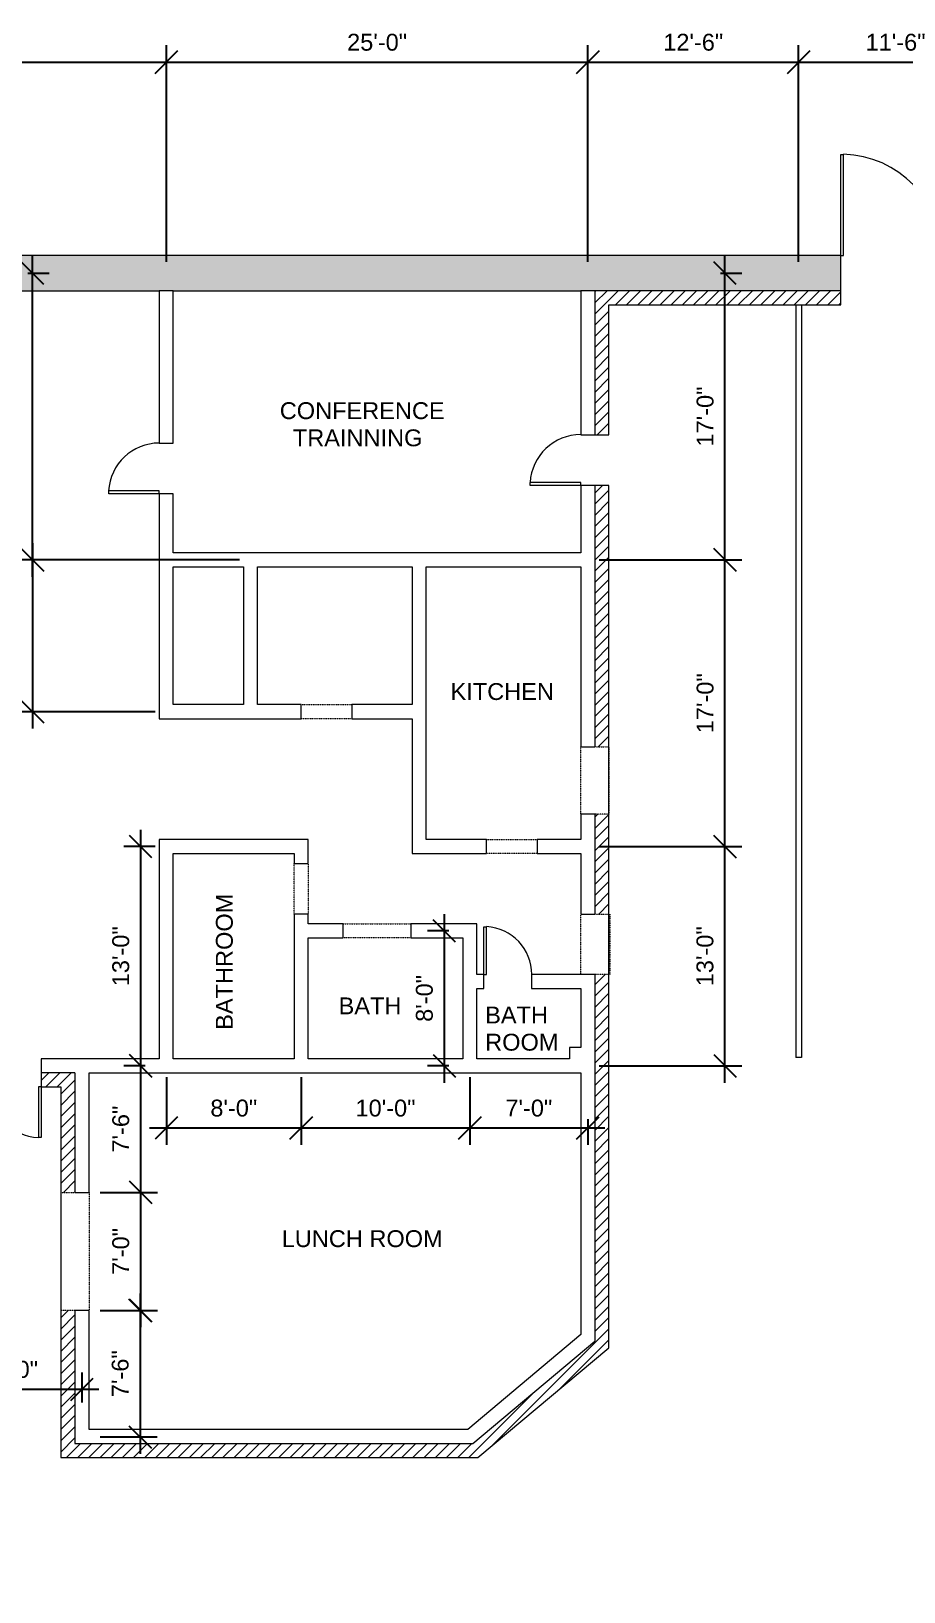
# Model space of a CAD drawing. Header units: inches. Extents: x 1913 to 24953, y -2945 to 1064.
# Drawn here: x 18604 to 19225, y -320 to 791 of the extents above; entities that cross this region are included whole.
import ezdxf

# ---------------------------------------------------------------- set-up
doc = ezdxf.new("R2010")
doc.units = ezdxf.units.IN
doc.header["$MEASUREMENT"] = 0
doc.linetypes.add('Overhead 1_16_', pattern=[0.101562, 0.0625, -0.039062])
for name, color, linetype, lineweight in [('A-ANNO-DIMS', 211, 'Continuous', 9), ('A-DOOR', 31, 'Continuous', 13), ('A-FLOR-OVHD', 1, 'Overhead 1_16_', 9), ('A-WALL', 113, 'Continuous', 13), ('A-WALL-PATT', 111, 'Continuous', 50), ('G-ANNO-TEXT', 231, 'Continuous', 9)]:
    doc.layers.add(name, color=color, linetype=linetype, lineweight=lineweight)
doc.styles.add('Arial', font='arial.ttf', dxfattribs={"height": 12})
doc.dimstyles.new('Linear_-_3_32__Arial', dxfattribs={"dimscale": 12, "dimtxt": 12.243113, "dimasz": 1.333333, "dimexe": 1, "dimexo": 0.666667, "dimgap": 0.666667, "dimtad": 1, "dimdec": 5, "dimrnd": 0.03125, "dimzin": 1, "dimdsep": 46, "dimlunit": 4, "dimtxsty": 'Arial', "dimblk1": 'OBLIQUE', "dimblk2": 'OBLIQUE', "dimsah": 1, "dimcen": 0.09, "dimdle": 1, "dimazin": 0, "dimtfac": 1, "dimtdec": 4, "dimtix": 1, "dimtmove": 0, "dimatfit": 3, "dimfxl": 1, "dimtvp": 1, "dimtfill": 1, "dimfrac": 2, "dimtolj": 1, "dimtzin": 0, "dimarcsym": 2})

# ---------------------------------------------------------------- blocks, each defined once
blk = doc.blocks.new('Single-Flush - 36_ x 80_-431225-FloorPlan')
at = {"layer": 'A-DOOR', "lineweight": 20}
for p, q in [((16, -5), (16, -41)), ((18, -5), (16, -5)), ((18, -5), (18, -41)), ((18, -41), (16, -41))]:
    blk.add_line(p, q, dxfattribs=at)
at = {"layer": 'A-DOOR', "lineweight": 9}
blk.add_arc((18, -5), 36.1, 180, 266.8211, dxfattribs=at)
blk = doc.blocks.new('Single-Flush - 6_ x10_-478513-FloorPlan')
at = {"layer": 'A-DOOR', "lineweight": 20}
for p, q in [((34, -12.5), (34, -84.5)), ((36, -12.5), (34, -12.5)), ((36, -12.5), (36, -84.5)), ((36, -84.5), (34, -84.5))]:
    blk.add_line(p, q, dxfattribs=at)
at = {"layer": 'A-DOOR', "lineweight": 9}
blk.add_arc((36, -12.5), 72.1, 180, 268.4097, dxfattribs=at)
blk = doc.blocks.new('Single-Flush - 34_ x 84_-487375-FloorPlan')
at = {"layer": 'A-DOOR', "lineweight": 20}
for p, q in [((15, -5), (15, -39)), ((17, -5), (15, -5)), ((17, -5), (17, -39)), ((17, -39), (15, -39))]:
    blk.add_line(p, q, dxfattribs=at)
at = {"layer": 'A-DOOR', "lineweight": 9}
blk.add_arc((17, -5), 34.1, 180, 266.6343, dxfattribs=at)
blk = doc.blocks.new('_Oblique')
at = {"color": 0, "linetype": 'ByBlock', "lineweight": -2}
blk.add_line((-0.5, -0.5), (0.5, 0.5), dxfattribs=at)
blk = doc.blocks.new('*D439')
at = {"layer": 'A-ANNO-DIMS', "color": 0, "lineweight": -2, "transparency": 16777216}
for p, q in [((18916, 46.4), (18916, -1.8)), ((19000, 16.4), (19000, -1.8)), ((19012, 10.2), (18904, 10.2))]:
    blk.add_line(p, q, dxfattribs=at)
at = {"layer": 'Defpoints', "color": 0, "lineweight": 0, "transparency": 16777216}
for p in [(18916, 54.4), (19000, 24.4), (18916, 10.2)]:
    blk.add_point(p, dxfattribs=at)
at = {"layer": 'A-ANNO-DIMS', "color": 0, "lineweight": -2, "transparency": 16777216, "xscale": 16, "yscale": 16, "zscale": 16, "rotation": 180}
blk.add_blockref('_Oblique', (18916, 10.2), dxfattribs=at)
at = {"layer": 'A-ANNO-DIMS', "color": 0, "lineweight": -2, "transparency": 16777216, "xscale": 16, "yscale": 16, "zscale": 16}
blk.add_blockref('_Oblique', (19000, 10.2), dxfattribs=at)
at = {"layer": 'A-ANNO-DIMS', "color": 0, "lineweight": 0, "transparency": 16777216, "insert": (18958, 24.3), "char_height": 12, "width": 62.383, "attachment_point": 5, "style": 'Arial'}
blk.add_mtext('\\A1;7\'-0"', dxfattribs=at)
blk = doc.blocks.new('*D440')
at = {"layer": 'A-ANNO-DIMS', "color": 0, "lineweight": -2, "transparency": 16777216}
for p, q in [((18796, 46.4), (18796, -1.8)), ((18916, 46.4), (18916, -1.8)), ((18928, 10.2), (18784, 10.2))]:
    blk.add_line(p, q, dxfattribs=at)
at = {"layer": 'Defpoints', "color": 0, "lineweight": 0, "transparency": 16777216}
for p in [(18796, 54.4), (18916, 54.4), (18796, 10.2)]:
    blk.add_point(p, dxfattribs=at)
at = {"layer": 'A-ANNO-DIMS', "color": 0, "lineweight": -2, "transparency": 16777216, "xscale": 16, "yscale": 16, "zscale": 16, "rotation": 180}
blk.add_blockref('_Oblique', (18796, 10.2), dxfattribs=at)
at = {"layer": 'A-ANNO-DIMS', "color": 0, "lineweight": -2, "transparency": 16777216, "xscale": 16, "yscale": 16, "zscale": 16}
blk.add_blockref('_Oblique', (18916, 10.2), dxfattribs=at)
at = {"layer": 'A-ANNO-DIMS', "color": 0, "lineweight": 0, "transparency": 16777216, "insert": (18856, 24.3), "char_height": 12, "width": 62.383, "attachment_point": 5, "style": 'Arial'}
blk.add_mtext('\\A1;10\'-0"', dxfattribs=at)
blk = doc.blocks.new('*D441')
at = {"layer": 'A-ANNO-DIMS', "color": 0, "lineweight": -2, "transparency": 16777216}
for p, q in [((18700, 46.4), (18700, -1.8)), ((18796, 46.4), (18796, -1.8)), ((18808, 10.2), (18688, 10.2))]:
    blk.add_line(p, q, dxfattribs=at)
at = {"layer": 'Defpoints', "color": 0, "lineweight": 0, "transparency": 16777216}
for p in [(18700, 54.4), (18796, 54.4), (18700, 10.2)]:
    blk.add_point(p, dxfattribs=at)
at = {"layer": 'A-ANNO-DIMS', "color": 0, "lineweight": -2, "transparency": 16777216, "xscale": 16, "yscale": 16, "zscale": 16, "rotation": 180}
blk.add_blockref('_Oblique', (18700, 10.2), dxfattribs=at)
at = {"layer": 'A-ANNO-DIMS', "color": 0, "lineweight": -2, "transparency": 16777216, "xscale": 16, "yscale": 16, "zscale": 16}
blk.add_blockref('_Oblique', (18796, 10.2), dxfattribs=at)
at = {"layer": 'A-ANNO-DIMS', "color": 0, "lineweight": 0, "transparency": 16777216, "insert": (18748, 24.3), "char_height": 12, "width": 51.308, "attachment_point": 5, "style": 'Arial'}
blk.add_mtext('\\A1;8\'-0"', dxfattribs=at)
blk = doc.blocks.new('*D442')
at = {"layer": 'A-ANNO-DIMS', "color": 0, "lineweight": -2, "transparency": 16777216}
for p, q in [((18897.8, 162.4), (18897.8, 42.4)), ((18901.1, 150.4), (18885.8, 150.4)), ((18901.1, 54.4), (18885.8, 54.4))]:
    blk.add_line(p, q, dxfattribs=at)
at = {"layer": 'Defpoints', "color": 0, "lineweight": 0, "transparency": 16777216}
for p in [(18909.1, 150.4), (18897.8, 54.4), (18909.1, 54.4)]:
    blk.add_point(p, dxfattribs=at)
at = {"layer": 'A-ANNO-DIMS', "color": 0, "lineweight": -2, "transparency": 16777216, "xscale": 16, "yscale": 16, "zscale": 16}
for p, rotation in [((18897.8, 150.4), 90), ((18897.8, 54.4), 270)]:
    blk.add_blockref('_Oblique', p, dxfattribs=dict(at, rotation=rotation))
at = {"layer": 'A-ANNO-DIMS', "color": 0, "lineweight": 0, "transparency": 16777216, "insert": (18883.7, 102.4), "char_height": 12, "width": 62.383, "attachment_point": 5, "rotation": 90, "style": 'Arial'}
blk.add_mtext('\\A1;8\'-0"', dxfattribs=at)
blk = doc.blocks.new('*D443')
at = {"layer": 'A-ANNO-DIMS', "color": 0, "lineweight": -2, "transparency": 16777216}
for p, q in [((19097.6, 198.4), (19097.6, 426.4)), ((19008, 414.4), (19109.6, 414.4)), ((19008, 210.4), (19109.6, 210.4))]:
    blk.add_line(p, q, dxfattribs=at)
at = {"layer": 'Defpoints', "color": 0, "lineweight": 0, "transparency": 16777216}
for p in [(19000, 414.4), (19097.6, 414.4), (19000, 210.4)]:
    blk.add_point(p, dxfattribs=at)
at = {"layer": 'A-ANNO-DIMS', "color": 0, "lineweight": -2, "transparency": 16777216, "xscale": 16, "yscale": 16, "zscale": 16}
for p, rotation in [((19097.6, 414.4), 90), ((19097.6, 210.4), 270)]:
    blk.add_blockref('_Oblique', p, dxfattribs=dict(at, rotation=rotation))
at = {"layer": 'A-ANNO-DIMS', "color": 0, "lineweight": 0, "transparency": 16777216, "insert": (19083.5, 312.4), "char_height": 12, "width": 51.308, "attachment_point": 5, "rotation": 90, "style": 'Arial'}
blk.add_mtext('\\A1;17\'-0"', dxfattribs=at)
blk = doc.blocks.new('*D444')
at = {"layer": 'A-ANNO-DIMS', "color": 0, "lineweight": -2, "transparency": 16777216}
for p, q in [((18604.7, 426.4), (18604.7, 294.4)), ((18752, 414.4), (18592.7, 414.4)), ((18692, 306.4), (18592.7, 306.4))]:
    blk.add_line(p, q, dxfattribs=at)
at = {"layer": 'Defpoints', "color": 0, "lineweight": 0, "transparency": 16777216}
for p in [(18760, 414.4), (18604.7, 306.4), (18700, 306.4)]:
    blk.add_point(p, dxfattribs=at)
at = {"layer": 'A-ANNO-DIMS', "color": 0, "lineweight": -2, "transparency": 16777216, "xscale": 16, "yscale": 16, "zscale": 16}
for p, rotation in [((18604.7, 414.4), 90), ((18604.7, 306.4), 270)]:
    blk.add_blockref('_Oblique', p, dxfattribs=dict(at, rotation=rotation))
at = {"layer": 'A-ANNO-DIMS', "color": 0, "lineweight": 0, "transparency": 16777216, "insert": (18590.6, 360.4), "char_height": 12, "width": 51.308, "attachment_point": 5, "rotation": 90, "style": 'Arial'}
blk.add_mtext('\\A1;9\'-0"', dxfattribs=at)
blk = doc.blocks.new('*D445')
at = {"layer": 'A-ANNO-DIMS', "color": 0, "lineweight": -2, "transparency": 16777216}
for p, q in [((18604.7, 402.4), (18604.7, 630.4)), ((18601.4, 618.4), (18616.7, 618.4)), ((18752, 414.4), (18592.7, 414.4))]:
    blk.add_line(p, q, dxfattribs=at)
at = {"layer": 'Defpoints', "color": 0, "lineweight": 0, "transparency": 16777216}
for p in [(18593.4, 618.4), (18604.7, 618.4), (18760, 414.4)]:
    blk.add_point(p, dxfattribs=at)
at = {"layer": 'A-ANNO-DIMS', "color": 0, "lineweight": -2, "transparency": 16777216, "xscale": 16, "yscale": 16, "zscale": 16}
for p, rotation in [((18604.7, 618.4), 90), ((18604.7, 414.4), 270)]:
    blk.add_blockref('_Oblique', p, dxfattribs=dict(at, rotation=rotation))
at = {"layer": 'A-ANNO-DIMS', "color": 0, "lineweight": 0, "transparency": 16777216, "insert": (18590.6, 516.4), "char_height": 12, "width": 62.383, "attachment_point": 5, "rotation": 90, "style": 'Arial'}
blk.add_mtext('\\A1;17\'-0"', dxfattribs=at)
blk = doc.blocks.new('*D446')
at = {"layer": 'A-ANNO-DIMS', "color": 0, "lineweight": -2, "transparency": 16777216}
for p, q in [((18681.7, 222.4), (18681.7, 42.4)), ((18692, 210.4), (18669.7, 210.4)), ((18685, 54.4), (18669.7, 54.4))]:
    blk.add_line(p, q, dxfattribs=at)
at = {"layer": 'Defpoints', "color": 0, "lineweight": 0, "transparency": 16777216}
for p in [(18700, 210.4), (18681.7, 54.4), (18693, 54.4)]:
    blk.add_point(p, dxfattribs=at)
at = {"layer": 'A-ANNO-DIMS', "color": 0, "lineweight": -2, "transparency": 16777216, "xscale": 16, "yscale": 16, "zscale": 16}
for p, rotation in [((18681.7, 210.4), 90), ((18681.7, 54.4), 270)]:
    blk.add_blockref('_Oblique', p, dxfattribs=dict(at, rotation=rotation))
at = {"layer": 'A-ANNO-DIMS', "color": 0, "lineweight": 0, "transparency": 16777216, "insert": (18667.6, 132.4), "char_height": 12, "width": 51.308, "attachment_point": 5, "rotation": 90, "style": 'Arial'}
blk.add_mtext('\\A1;13\'-0"', dxfattribs=at)
blk = doc.blocks.new('*D447')
at = {"layer": 'A-ANNO-DIMS', "color": 0, "lineweight": -2, "transparency": 16777216}
for p, q in [((19097.6, 402.4), (19097.6, 630.4)), ((19094.3, 618.4), (19109.6, 618.4)), ((19008, 414.4), (19109.6, 414.4))]:
    blk.add_line(p, q, dxfattribs=at)
at = {"layer": 'Defpoints', "color": 0, "lineweight": 0, "transparency": 16777216}
for p in [(19086.3, 618.4), (19097.6, 618.4), (19000, 414.4)]:
    blk.add_point(p, dxfattribs=at)
at = {"layer": 'A-ANNO-DIMS', "color": 0, "lineweight": -2, "transparency": 16777216, "xscale": 16, "yscale": 16, "zscale": 16}
for p, rotation in [((19097.6, 618.4), 90), ((19097.6, 414.4), 270)]:
    blk.add_blockref('_Oblique', p, dxfattribs=dict(at, rotation=rotation))
at = {"layer": 'A-ANNO-DIMS', "color": 0, "lineweight": 0, "transparency": 16777216, "insert": (19083.5, 516.4), "char_height": 12, "width": 62.383, "attachment_point": 5, "rotation": 90, "style": 'Arial'}
blk.add_mtext('\\A1;17\'-0"', dxfattribs=at)
blk = doc.blocks.new('*D448')
at = {"layer": 'A-ANNO-DIMS', "color": 0, "lineweight": -2, "transparency": 16777216}
for p, q in [((19097.6, 42.4), (19097.6, 222.4)), ((19008, 210.4), (19109.6, 210.4)), ((19008, 54.4), (19109.6, 54.4))]:
    blk.add_line(p, q, dxfattribs=at)
at = {"layer": 'Defpoints', "color": 0, "lineweight": 0, "transparency": 16777216}
for p in [(19000, 210.4), (19097.6, 210.4), (19000, 54.4)]:
    blk.add_point(p, dxfattribs=at)
at = {"layer": 'A-ANNO-DIMS', "color": 0, "lineweight": -2, "transparency": 16777216, "xscale": 16, "yscale": 16, "zscale": 16}
for p, rotation in [((19097.6, 210.4), 90), ((19097.6, 54.4), 270)]:
    blk.add_blockref('_Oblique', p, dxfattribs=dict(at, rotation=rotation))
at = {"layer": 'A-ANNO-DIMS', "color": 0, "lineweight": 0, "transparency": 16777216, "insert": (19083.4, 132.4), "char_height": 12, "width": 62.383, "attachment_point": 5, "rotation": 90, "style": 'Arial'}
blk.add_mtext('\\A1;13\'-0"', dxfattribs=at)
blk = doc.blocks.new('*D483')
at = {"layer": 'A-ANNO-DIMS', "color": 0, "lineweight": -2, "transparency": 16777216}
for p, q in [((18280, 626.4), (18280, 780.5)), ((18700, 626.4), (18700, 780.5)), ((18268, 768.5), (18712, 768.5))]:
    blk.add_line(p, q, dxfattribs=at)
at = {"layer": 'Defpoints', "color": 0, "lineweight": 0, "transparency": 16777216}
for p in [(18700, 768.5), (18280, 618.4), (18700, 618.4)]:
    blk.add_point(p, dxfattribs=at)
at = {"layer": 'A-ANNO-DIMS', "color": 0, "lineweight": -2, "transparency": 16777216, "xscale": 16, "yscale": 16, "zscale": 16, "rotation": 180}
blk.add_blockref('_Oblique', (18280, 768.5), dxfattribs=at)
at = {"layer": 'A-ANNO-DIMS', "color": 0, "lineweight": -2, "transparency": 16777216, "xscale": 16, "yscale": 16, "zscale": 16}
blk.add_blockref('_Oblique', (18700, 768.5), dxfattribs=at)
at = {"layer": 'A-ANNO-DIMS', "color": 0, "lineweight": 0, "transparency": 16777216, "insert": (18490, 782.6), "char_height": 12, "width": 62.383, "attachment_point": 5, "style": 'Arial'}
blk.add_mtext('\\A1;35\'-0"', dxfattribs=at)
blk = doc.blocks.new('*D484')
at = {"layer": 'A-ANNO-DIMS', "color": 0, "lineweight": -2, "transparency": 16777216}
for p, q in [((18700, 626.4), (18700, 780.5)), ((19000, 626.4), (19000, 780.5)), ((18688, 768.5), (19012, 768.5))]:
    blk.add_line(p, q, dxfattribs=at)
at = {"layer": 'Defpoints', "color": 0, "lineweight": 0, "transparency": 16777216}
for p in [(19000, 768.5), (18700, 618.4), (19000, 618.4)]:
    blk.add_point(p, dxfattribs=at)
at = {"layer": 'A-ANNO-DIMS', "color": 0, "lineweight": -2, "transparency": 16777216, "xscale": 16, "yscale": 16, "zscale": 16, "rotation": 180}
blk.add_blockref('_Oblique', (18700, 768.5), dxfattribs=at)
at = {"layer": 'A-ANNO-DIMS', "color": 0, "lineweight": -2, "transparency": 16777216, "xscale": 16, "yscale": 16, "zscale": 16}
blk.add_blockref('_Oblique', (19000, 768.5), dxfattribs=at)
at = {"layer": 'A-ANNO-DIMS', "color": 0, "lineweight": 0, "transparency": 16777216, "insert": (18850, 782.6), "char_height": 12, "width": 62.383, "attachment_point": 5, "style": 'Arial'}
blk.add_mtext('\\A1;25\'-0"', dxfattribs=at)
blk = doc.blocks.new('*D485')
at = {"layer": 'A-ANNO-DIMS', "color": 0, "lineweight": -2, "transparency": 16777216}
for p, q in [((18640, -185.1), (18640, -163.7)), ((18532, -175.7), (18652, -175.7)), ((18544, -172.4), (18544, -187.7))]:
    blk.add_line(p, q, dxfattribs=at)
at = {"layer": 'Defpoints', "color": 0, "lineweight": 0, "transparency": 16777216}
for p in [(18544, -164.4), (18640, -175.7), (18640, -193.1)]:
    blk.add_point(p, dxfattribs=at)
at = {"layer": 'A-ANNO-DIMS', "color": 0, "lineweight": -2, "transparency": 16777216, "xscale": 16, "yscale": 16, "zscale": 16, "rotation": 180}
blk.add_blockref('_Oblique', (18544, -175.7), dxfattribs=at)
at = {"layer": 'A-ANNO-DIMS', "color": 0, "lineweight": -2, "transparency": 16777216, "xscale": 16, "yscale": 16, "zscale": 16}
blk.add_blockref('_Oblique', (18640, -175.7), dxfattribs=at)
at = {"layer": 'A-ANNO-DIMS', "color": 0, "lineweight": 0, "transparency": 16777216, "insert": (18592, -161.6), "char_height": 12, "width": 62.383, "attachment_point": 5, "style": 'Arial'}
blk.add_mtext('\\A1;8\'-0"', dxfattribs=at)
blk = doc.blocks.new('*D486')
at = {"layer": 'A-ANNO-DIMS', "color": 0, "lineweight": -2, "transparency": 16777216}
for p, q in [((18681.7, 66.4), (18681.7, -47.6)), ((18685, 54.4), (18669.7, 54.4)), ((18653, -35.6), (18693.7, -35.6))]:
    blk.add_line(p, q, dxfattribs=at)
at = {"layer": 'Defpoints', "color": 0, "lineweight": 0, "transparency": 16777216}
for p in [(18693, 54.4), (18645, -35.6), (18681.7, -35.6)]:
    blk.add_point(p, dxfattribs=at)
at = {"layer": 'A-ANNO-DIMS', "color": 0, "lineweight": -2, "transparency": 16777216, "xscale": 16, "yscale": 16, "zscale": 16}
for p, rotation in [((18681.7, 54.4), 90), ((18681.7, -35.6), 270)]:
    blk.add_blockref('_Oblique', p, dxfattribs=dict(at, rotation=rotation))
at = {"layer": 'A-ANNO-DIMS', "color": 0, "lineweight": 0, "transparency": 16777216, "insert": (18667.6, 9.4), "char_height": 12, "width": 62.383, "attachment_point": 5, "rotation": 90, "style": 'Arial'}
blk.add_mtext('\\A1;7\'-6"', dxfattribs=at)
blk = doc.blocks.new('*D487')
at = {"layer": 'A-ANNO-DIMS', "color": 0, "lineweight": -2, "transparency": 16777216}
for p, q in [((18681.7, -23.6), (18681.7, -131.6)), ((18653, -35.6), (18693.7, -35.6)), ((18653, -119.6), (18693.7, -119.6))]:
    blk.add_line(p, q, dxfattribs=at)
at = {"layer": 'Defpoints', "color": 0, "lineweight": 0, "transparency": 16777216}
for p in [(18645, -35.6), (18645, -119.6), (18681.7, -119.6)]:
    blk.add_point(p, dxfattribs=at)
at = {"layer": 'A-ANNO-DIMS', "color": 0, "lineweight": -2, "transparency": 16777216, "xscale": 16, "yscale": 16, "zscale": 16}
for p, rotation in [((18681.7, -35.6), 90), ((18681.7, -119.6), 270)]:
    blk.add_blockref('_Oblique', p, dxfattribs=dict(at, rotation=rotation))
at = {"layer": 'A-ANNO-DIMS', "color": 0, "lineweight": 0, "transparency": 16777216, "insert": (18667.6, -77.6), "char_height": 12, "width": 62.383, "attachment_point": 5, "rotation": 90, "style": 'Arial'}
blk.add_mtext('\\A1;7\'-0"', dxfattribs=at)
blk = doc.blocks.new('*D420')
at = {"layer": 'A-ANNO-DIMS', "color": 0, "lineweight": -2, "transparency": 16777216}
for p, q in [((19000, 626.4), (19000, 780.5)), ((19150, 626.4), (19150, 780.5)), ((18988, 768.5), (19162, 768.5))]:
    blk.add_line(p, q, dxfattribs=at)
at = {"layer": 'Defpoints', "color": 0, "lineweight": 0, "transparency": 16777216}
for p in [(19150, 768.5), (19000, 618.4), (19150, 618.4)]:
    blk.add_point(p, dxfattribs=at)
at = {"layer": 'A-ANNO-DIMS', "color": 0, "lineweight": -2, "transparency": 16777216, "xscale": 16, "yscale": 16, "zscale": 16, "rotation": 180}
blk.add_blockref('_Oblique', (19000, 768.5), dxfattribs=at)
at = {"layer": 'A-ANNO-DIMS', "color": 0, "lineweight": -2, "transparency": 16777216, "xscale": 16, "yscale": 16, "zscale": 16}
blk.add_blockref('_Oblique', (19150, 768.5), dxfattribs=at)
at = {"layer": 'A-ANNO-DIMS', "color": 0, "lineweight": 0, "transparency": 16777216, "insert": (19075, 782.6), "char_height": 12, "width": 62.383, "attachment_point": 5, "style": 'Arial'}
blk.add_mtext('\\A1;12\'-6"', dxfattribs=at)
blk = doc.blocks.new('*D421')
at = {"layer": 'A-ANNO-DIMS', "color": 0, "lineweight": -2, "transparency": 16777216}
for p, q in [((19150, 626.4), (19150, 780.5)), ((19288, 647.2), (19288, 780.5)), ((19138, 768.5), (19300, 768.5))]:
    blk.add_line(p, q, dxfattribs=at)
at = {"layer": 'Defpoints', "color": 0, "lineweight": 0, "transparency": 16777216}
for p in [(19288, 768.5), (19288, 639.2), (19150, 618.4)]:
    blk.add_point(p, dxfattribs=at)
at = {"layer": 'A-ANNO-DIMS', "color": 0, "lineweight": -2, "transparency": 16777216, "xscale": 16, "yscale": 16, "zscale": 16, "rotation": 180}
blk.add_blockref('_Oblique', (19150, 768.5), dxfattribs=at)
at = {"layer": 'A-ANNO-DIMS', "color": 0, "lineweight": -2, "transparency": 16777216, "xscale": 16, "yscale": 16, "zscale": 16}
blk.add_blockref('_Oblique', (19288, 768.5), dxfattribs=at)
at = {"layer": 'A-ANNO-DIMS', "color": 0, "lineweight": 0, "transparency": 16777216, "insert": (19219, 782.6), "char_height": 12, "width": 62.383, "attachment_point": 5, "style": 'Arial'}
blk.add_mtext('\\A1;11\'-6"', dxfattribs=at)
blk = doc.blocks.new('*D512')
at = {"layer": 'A-ANNO-DIMS', "color": 0, "lineweight": -2, "transparency": 16777216}
for p, q in [((18681.4, -107.6), (18681.4, -221.6)), ((18653, -119.6), (18693.4, -119.6)), ((18653, -209.6), (18693.4, -209.6))]:
    blk.add_line(p, q, dxfattribs=at)
at = {"layer": 'Defpoints', "color": 0, "lineweight": 0, "transparency": 16777216}
for p in [(18645, -119.6), (18645, -209.6), (18681.4, -209.6)]:
    blk.add_point(p, dxfattribs=at)
at = {"layer": 'A-ANNO-DIMS', "color": 0, "lineweight": -2, "transparency": 16777216, "xscale": 16, "yscale": 16, "zscale": 16}
for p, rotation in [((18681.4, -119.6), 90), ((18681.4, -209.6), 270)]:
    blk.add_blockref('_Oblique', p, dxfattribs=dict(at, rotation=rotation))
at = {"layer": 'A-ANNO-DIMS', "color": 0, "lineweight": 0, "transparency": 16777216, "insert": (18667.2, -164.6), "char_height": 12, "attachment_point": 5, "rotation": 90, "style": 'Arial'}
blk.add_mtext('\\A1;7\'-6"', dxfattribs=at)

msp = doc.modelspace()

# ---------------------------------------------------------------- hatches: boundary and pattern name
at = {"lineweight": 0, "ltscale": 0.5}
h = msp.add_hatch(dxfattribs=at)
h.set_pattern_fill('ANSI31', color=256, scale=45)
h.paths.add_polyline_path([(19431.966293, 605.918663), (19383.966293, 605.918663), (19383.966293, 604.418663), (19383.966293, 599.654731, -0.6482315195), (19388.966293, 597.418663, -0.1316524976), (19388.56437, 595.918663), (19427.368217, 595.918663, -0.1316524976), (19426.966293, 597.418663, -0.6482315195), (19431.966293, 599.654731)])
h.paths.add_polyline_path([(19287.966293, 605.918663), (19251.966293, 605.918663), (19251.966293, 595.918663), (19287.966293, 595.918663)])
h.paths.add_polyline_path([(19179.966293, 605.918663), (19014.966293, 605.918663), (19004.966293, 605.918663), (19004.966293, 503.418663), (19014.966293, 503.418663), (19014.966293, 595.918663), (19179.966293, 595.918663)])
h.paths.add_polyline_path([(19014.966293, 467.418663), (19004.966293, 467.418663), (19004.966293, 281.418663), (19014.966293, 281.418663)])
h.paths.add_polyline_path([(19014.966293, 233.418663), (19004.966293, 233.418663), (19004.966293, 162.418663), (19014.966293, 162.418663)])
h = msp.add_hatch(dxfattribs=at)
h.set_pattern_fill('ANSI31', color=256, scale=45)
h.paths.add_polyline_path([(19014.966293, -146.091582), (19014.966293, 119.418663), (19004.966293, 119.418663), (19004.966293, -141.428506), (18918.136341, -214.287487), (18634.966293, -214.287487), (18634.966293, -119.581337), (18624.966293, -119.581337), (18624.966293, -224.287487), (18921.776043, -224.287487)])
h.paths.add_polyline_path([(18634.966293, 49.418663), (18610.966293, 49.418663), (18610.966293, 39.418663), (18624.966293, 39.418663), (18624.966293, -35.581337), (18634.966293, -35.581337)])
h.paths.add_polyline_path([(18558.966293, 39.418663), (18574.899701, 39.418663), (18574.932997, 49.418663), (18548.966293, 49.418663), (18548.966293, -14.581337), (18558.966293, -14.581337)])
h.paths.add_polyline_path([(18558.966293, -50.581337), (18548.966293, -50.581337), (18548.966293, -83.581337), (18558.966293, -83.581337)])
h.paths.add_polyline_path([(18558.966293, -119.647929), (18548.966293, -119.614633), (18548.966293, -214.581337), (18469.966293, -214.581337), (18469.966293, -224.581337), (18558.966293, -224.581337)])
h.paths.add_polyline_path([(18469.966293, -214.581337), (18449.966293, -214.581337), (18449.966293, -224.581337), (18469.966293, -224.581337)])
h.paths.add_polyline_path([(18449.966293, -1663.081337), (18146.466293, -1663.081337), (18146.466293, -1658.581337), (18136.466293, -1658.581337), (18136.466293, -1673.081337), (18449.966293, -1673.081337)])
h.paths.add_polyline_path([(18469.966293, -1663.081337), (18449.966293, -1663.081337), (18449.966293, -1673.081337), (18469.966293, -1673.081337)])
h.paths.add_polyline_path([(19839.466293, -1419.581337), (19829.466293, -1419.581337), (19829.466293, -1481.581435), (19839.466293, -1481.581435)])
h.paths.add_polyline_path([(19839.466293, -1399.581337), (19829.466293, -1399.581337), (19829.466293, -1419.581337), (19839.466293, -1419.581337)])
h.paths.add_polyline_path([(19839.466293, -1241.581337), (19829.466293, -1241.581337), (19829.466293, -1399.581337), (19839.466293, -1399.581337)])
h.paths.add_polyline_path([(19839.466293, -167.581337), (19829.466293, -167.581337), (19829.466293, -211.581337), (19839.466293, -211.581337)])
h.paths.add_polyline_path([(19839.466293, -211.581337), (19829.466293, -211.581337), (19829.466293, -231.581337), (19839.466293, -231.581337)])
h.paths.add_polyline_path([(19839.466293, -231.581337), (19829.466293, -231.581337), (19829.466293, -312.581337), (19839.466293, -312.581337)])
h.paths.add_polyline_path([(19839.466293, -312.581337), (19829.466293, -312.581337), (19829.466293, -322.581337), (19839.466293, -322.581337)])
h.paths.add_polyline_path([(19839.466293, -322.581337), (19829.466293, -322.581337), (19829.466293, -427.581337), (19839.466293, -427.581337)])
h.paths.add_polyline_path([(19839.466293, -427.581337), (19829.466293, -427.581337), (19829.466293, -447.581337), (19839.466293, -447.581337)])
h.paths.add_polyline_path([(19750.427362, -296.010857), (19836.402805, -296.010857), (19836.402805, -279.525182), (19750.427362, -279.525182)], flags=9)
at = {"layer": 'A-WALL-PATT', "lineweight": 0}
h = msp.add_hatch(dxfattribs=at)
h.set_pattern_fill('FP_1', color=256, style=0, pattern_type=2)
h.set_pattern_definition([(50, (18984.365, 244.067), (36.7233, -3.213), [3.84, -42.24]), (355, (18984.365, 244.067), (-7.1044, 38.5127), [3.072, -33.792]), (100.451, (18987.425, 243.8), (29.6202, 35.2996), [3.263, -35.898]), (46.184, (18984.365, 254.307), (54.6425, -8.4752), [5.76, -63.36]), (96.636, (18988.92, 253.6), (47.854, 49.8752), [4.895, -53.848]), (351.184, (18984.365, 254.307), (47.8553, 49.875), [4.608, -50.688]), (21, (18989.485, 251.747), (30.5613, -20.614), [3.84, -42.24]), (326, (18989.485, 251.747), (12.4577, 37.1283), [3.072, -33.792]), (71.451, (18992.03, 250.03), (43.02, 16.5135), [3.263, -35.898]), (37.5, (18984.365, 244.067), (0.6228, 17.04428), [1.69, -31.693, 1.69, -32.614, -33.92]), (37.5, (18984.365, 244.067), (0.6228, 17.04428), [-67.686, 1.69, -32.23]), (7.5, (18984.365, 244.067), (13.4694, 20.19387), [1.69, -17.869, 1.69, -30.925, -12.928]), (7.5, (18984.365, 244.067), (13.4694, 20.19387), [-52.173, 1.69, -11.238]), (327.5, (18972.947, 244.067), (27.33168, -1.15522), [1.69, -11.11, 1.69, -38.246, -52.992]), (327.5, (18972.947, 244.067), (27.33168, -1.15522), [-52.736, 1.69, -51.302]), (317.5, (18967.827, 244.067), (29.85903, 5.125), [1.69, -14.95, 1.69, -24.832, -37.632]), (317.5, (18967.827, 244.067), (29.85903, 5.125), [-43.162, 1.69, -35.942])])
h.paths.add_polyline_path([(19527.966293, 605.918663), (19527.966293, 630.918663), (19864.466293, 630.918663), (19864.466293, 605.918663), (19839.466293, 605.918663), (19562.966293, 605.918663), (19552.966293, 605.918663)], flags=0)
h.paths.add_polyline_path([(19383.966293, 605.918663), (19383.966293, 630.918663), (19431.966293, 630.918663), (19431.966293, 605.918663)], flags=0)
h.paths.add_polyline_path([(19251.966293, 605.918663), (19251.966293, 630.918663), (19287.966293, 630.918663), (19287.966293, 605.918663)], flags=0)
h.paths.add_polyline_path([(18136.466293, 605.918663), (18136.466293, 630.918663), (19179.966293, 630.918663), (19179.966293, 605.918663), (19014.966293, 605.918663), (19004.966293, 605.918663), (18994.966293, 605.918663), (18704.966293, 605.918663), (18694.966293, 605.918663), (18284.966293, 605.918663), (18274.966293, 605.918663)], flags=0)

# ---------------------------------------------------------------- linework, layer by layer
at = {"layer": 'A-FLOR-OVHD', "lineweight": 0}
for p, q in [((18795.966293, 311.418663), (18831.966293, 311.418663)), ((18795.966293, 301.418663), (18795.966293, 311.418663)), ((18831.966293, 311.418663), (18831.966293, 301.418663)), ((18831.966293, 301.418663), (18795.966293, 301.418663)), ((18994.966293, 281.418663), (19014.966293, 281.418663)), ((18994.966293, 233.418663), (18994.966293, 281.418663)), ((19014.966293, 281.418663), (19014.966293, 233.418663)), ((19014.966293, 233.418663), (18994.966293, 233.418663)), ((18927.966293, 215.418663), (18963.966293, 215.418663)), ((18927.966293, 205.418663), (18927.966293, 215.418663)), ((18963.966293, 215.418663), (18963.966293, 205.418663)), ((18963.966293, 205.418663), (18927.966293, 205.418663)), ((18790.966293, 198.418663), (18800.966293, 198.418663)), ((18790.966293, 162.418663), (18790.966293, 198.418663)), ((18800.966293, 198.418663), (18800.966293, 162.418663)), ((18800.966293, 162.418663), (18790.966293, 162.418663)), ((18994.966293, 162.418663), (19014.966293, 162.418663)), ((18994.966293, 119.418663), (18994.966293, 162.418663)), ((19015.542658, 162.418663), (19015.542658, 119.418663)), ((18825.966293, 155.418663), (18873.966293, 155.418663)), ((18825.966293, 145.418663), (18825.966293, 155.418663)), ((18873.966293, 145.418663), (18825.966293, 145.418663)), ((18873.966293, 155.418663), (18873.966293, 145.418663)), ((19014.966293, 119.418663), (18994.966293, 119.418663)), ((18624.966293, -35.581337), (18644.966293, -35.581337)), ((18644.966293, -35.581337), (18644.966293, -119.581337)), ((18644.966293, -119.581337), (18624.966293, -119.581337))]:
    msp.add_line(p, q, dxfattribs=at)
at = {"layer": 'A-WALL', "lineweight": 0}
for p, q in [((19179.966293, 630.918663), (18111.466293, 630.918663)), ((19179.966293, 595.918663), (19179.966293, 630.918663)), ((18284.966293, 605.918663), (18694.966293, 605.918663)), ((18694.966293, 605.918663), (18694.966293, 497.418663)), ((18704.966293, 605.918663), (18694.966293, 605.918663)), ((18704.966293, 605.918663), (18994.966293, 605.918663)), ((18704.966293, 497.418663), (18704.966293, 605.918663)), ((18994.966293, 605.918663), (18994.966293, 503.418663)), ((19014.966293, 605.918663), (18994.966293, 605.918663)), ((19004.966293, 605.918663), (19004.966293, 503.418663)), ((19179.966293, 605.918663), (19014.966293, 605.918663)), ((19014.966293, 595.918663), (19179.966293, 595.918663)), ((19014.966293, 503.418663), (19014.966293, 595.918663)), ((19147.966293, 595.918663), (19147.966293, 60.418663)), ((19151.966293, 595.918663), (19151.966293, 60.418663)), ((18994.966293, 503.418663), (19014.966293, 503.418663)), ((18694.966293, 497.418663), (18704.966293, 497.418663)), ((18994.966293, 467.418663), (18994.966293, 419.418663)), ((19014.966293, 467.418663), (18994.966293, 467.418663)), ((19004.966293, 467.418663), (19004.966293, 281.418663)), ((19014.966293, -146.091582), (19014.966293, 467.418663)), ((18694.966293, 461.418663), (18694.966293, 301.418663)), ((18704.966293, 461.418663), (18694.966293, 461.418663)), ((18704.966293, 419.418663), (18704.966293, 461.418663)), ((18994.966293, 419.418663), (18704.966293, 419.418663)), ((18704.966293, 311.418663), (18704.966293, 409.418663)), ((18704.966293, 409.418663), (18754.966293, 409.418663)), ((18754.966293, 409.418663), (18754.966293, 311.418663)), ((18764.966293, 311.418663), (18764.966293, 409.418663)), ((18764.966293, 409.418663), (18874.966293, 409.418663)), ((18874.966293, 409.418663), (18874.966293, 311.418663)), ((18884.966293, 215.418663), (18884.966293, 409.418663)), ((18884.966293, 409.418663), (18994.966293, 409.418663)), ((18994.966293, 409.418663), (18994.966293, 281.418663)), ((18754.966293, 311.418663), (18704.966293, 311.418663)), ((18795.966293, 311.418663), (18764.966293, 311.418663)), ((18795.966293, 301.418663), (18795.966293, 311.418663)), ((18874.966293, 311.418663), (18831.966293, 311.418663)), ((18831.966293, 311.418663), (18831.966293, 301.418663)), ((18694.966293, 301.418663), (18795.966293, 301.418663)), ((18831.966293, 301.418663), (18874.966293, 301.418663)), ((18874.966293, 301.418663), (18874.966293, 205.418663)), ((18994.966293, 281.418663), (19004.966293, 281.418663)), ((18994.966293, 233.418663), (18994.966293, 215.418663)), ((19004.966293, 233.418663), (18994.966293, 233.418663)), ((19004.966293, 233.418663), (19004.966293, 162.418663)), ((18694.966293, 215.418663), (18694.966293, 59.418663)), ((18800.966293, 215.418663), (18694.966293, 215.418663)), ((18800.966293, 198.418663), (18800.966293, 215.418663)), ((18927.966293, 215.418663), (18884.966293, 215.418663)), ((18927.966293, 205.418663), (18927.966293, 215.418663)), ((18994.966293, 215.418663), (18963.966293, 215.418663)), ((18963.966293, 215.418663), (18963.966293, 205.418663)), ((18704.966293, 59.418663), (18704.966293, 205.418663)), ((18704.966293, 205.418663), (18790.966293, 205.418663)), ((18790.966293, 205.418663), (18790.966293, 198.418663)), ((18874.966293, 205.418663), (18927.966293, 205.418663)), ((18963.966293, 205.418663), (18994.966293, 205.418663)), ((18994.966293, 205.418663), (18994.966293, 162.418663)), ((18790.966293, 198.418663), (18800.966293, 198.418663)), ((18790.966293, 162.418663), (18790.966293, 59.418663)), ((18800.966293, 162.418663), (18790.966293, 162.418663)), ((18800.966293, 155.418663), (18800.966293, 162.418663)), ((18994.966293, 162.418663), (19004.966293, 162.418663)), ((18825.966293, 155.418663), (18800.966293, 155.418663)), ((18800.966293, 59.418663), (18800.966293, 145.418663)), ((18800.966293, 145.418663), (18825.966293, 145.418663)), ((18825.966293, 145.418663), (18825.966293, 155.418663)), ((18920.966293, 155.418663), (18873.966293, 155.418663)), ((18873.966293, 155.418663), (18873.966293, 145.418663)), ((18873.966293, 145.418663), (18910.966293, 145.418663)), ((18910.966293, 145.418663), (18910.966293, 59.418663)), ((18920.966293, 119.418663), (18920.966293, 155.418663)), ((18925.966293, 119.418663), (18920.966293, 119.418663)), ((18925.966293, 109.418663), (18925.966293, 119.418663)), ((19004.966293, 119.418663), (18959.966293, 119.418663)), ((18959.966293, 119.418663), (18959.966293, 109.418663)), ((19004.966293, 119.418663), (19004.966293, -141.428506)), ((18920.966293, 59.418663), (18920.966293, 109.418663)), ((18920.966293, 109.418663), (18925.966293, 109.418663)), ((18959.966293, 109.418663), (18994.966293, 109.418663)), ((18994.966293, 109.418663), (18994.966293, 67.418663)), ((18994.966293, 67.418663), (18986.966293, 67.418663)), ((18986.966293, 67.418663), (18986.966293, 59.418663)), ((18694.966293, 59.418663), (18610.966293, 59.418663)), ((18610.966293, 59.418663), (18610.966293, 39.418663)), ((18790.966293, 59.418663), (18704.966293, 59.418663)), ((18910.966293, 59.418663), (18800.966293, 59.418663)), ((18986.966293, 59.418663), (18920.966293, 59.418663)), ((19151.966293, 60.418663), (19147.966293, 60.418663)), ((18634.966293, 49.418663), (18610.966293, 49.418663)), ((18634.966293, 49.418663), (18634.966293, -35.581337)), ((18644.966293, 49.418663), (18994.966293, 49.418663)), ((18644.966293, -35.581337), (18644.966293, 49.418663)), ((18994.966293, 49.418663), (18994.966293, -136.765429)), ((18610.966293, 39.418663), (18624.966293, 39.418663)), ((18624.966293, 39.418663), (18624.966293, -224.287487)), ((18634.966293, -35.581337), (18644.966293, -35.581337)), ((18644.966293, -119.581337), (18634.966293, -119.581337)), ((18634.966293, -119.581337), (18634.966293, -214.287487)), ((18644.966293, -204.287487), (18644.966293, -119.581337)), ((18994.966293, -136.765429), (18914.496639, -204.287487)), ((18918.136341, -214.287487), (19004.966293, -141.428506)), ((18921.776043, -224.287487), (19014.966293, -146.091582)), ((18914.496639, -204.287487), (18644.966293, -204.287487)), ((18634.966293, -214.287487), (18918.136341, -214.287487)), ((18624.966293, -224.287487), (18921.776043, -224.287487))]:
    msp.add_line(p, q, dxfattribs=at)

# ---------------------------------------------------------------- block references
at = {"layer": 'A-DOOR', "lineweight": 0}
for name, p, rotation in [('Single-Flush - 6_ x10_-478513-FloorPlan', (19215.966293, 618.418663), 180), ('Single-Flush - 36_ x 80_-431225-FloorPlan', (18999.966293, 485.418663), 269.9999999999995), ('Single-Flush - 36_ x 80_-431225-FloorPlan', (18699.966293, 479.418663), 269.9999999999999), ('Single-Flush - 34_ x 84_-487375-FloorPlan', (18942.966293, 114.418663), 180)]:
    msp.add_blockref(name, p, dxfattribs=dict(at, rotation=rotation))
msp.add_blockref('Single-Flush - 36_ x 80_-431225-FloorPlan', (18592.966293, 44.418663), dxfattribs=at)

# ---------------------------------------------------------------- texts
at = {"layer": 'G-ANNO-TEXT', "color": 7, "lineweight": 0, "char_height": 12, "attachment_point": 1, "style": 'Arial'}
for s, insert, width in [('CONFERENCE', (18780.73456, 526.55846), 144.632), ('  TRAINNING', (18780.73456, 507.225127), 124.028), ('KITCHEN ', (18902.287295, 326.729578), 92.92), ('BATH', (18822.606593, 103.085375), 54.944), ('BATH', (18926.921028, 96.579963), 54.944), ('ROOM', (18926.921028, 77.246629), 64.64), ('LUNCH ROOM', (18782.112714, -62.521867), 141.4)]:
    msp.add_mtext(s, dxfattribs=dict(at, insert=insert, width=width))
at = {"layer": 'G-ANNO-TEXT', "color": 7, "lineweight": 0, "insert": (18735.270509, 80.062999), "char_height": 12, "width": 119.584, "attachment_point": 1, "rotation": 90, "style": 'Arial'}
msp.add_mtext('BATHROOM', dxfattribs=at)

# ---------------------------------------------------------------- dimensions: what is measured, and where the dimension line sits
at = {"layer": 'A-ANNO-DIMS', "color": 1, "lineweight": 0}
for base, p1, p2, picture, middle in [((18699.966293, 768.514439), (18279.966293, 618.418663), (18699.966293, 618.418663), '*D483', (18489.966293, 782.645408)), ((18999.966293, 768.514439), (18699.966293, 618.418663), (18999.966293, 618.418663), '*D484', (18849.966293, 782.641315)), ((19149.966293, 768.514439), (18999.966293, 618.418663), (19149.966293, 618.418663), '*D420', (19074.966293, 782.641315)), ((19287.966293, 768.514439), (19149.966293, 618.418663), (19287.966293, 639.168663), '*D421', (19218.966293, 782.641315)), ((18699.966293, 10.160302), (18795.966293, 54.418663), (18699.966293, 54.418663), '*D441', (18747.966293, 24.287178)), ((18795.966293, 10.160302), (18915.966293, 54.418663), (18795.966293, 54.418663), '*D440', (18855.966293, 24.287178)), ((18915.966293, 10.160302), (18999.966293, 24.395634), (18915.966293, 54.418663), '*D439', (18957.966293, 24.287178)), ((18639.966293, -175.732339), (18543.966293, -164.418631), (18639.966293, -193.148895), '*D485', (18591.966293, -161.605463))]:
    dim = msp.add_linear_dim(base=base, p1=p1, p2=p2, dimstyle='Linear_-_3_32__Arial', override={"dimpost": '<>', "dimfxl": 60, "dimtfill": 0}, dxfattribs=at)
    dim.commit()
    dim.dimension.update_dxf_attribs({"geometry": picture, "text_midpoint": middle})
for base, p1, p2, picture, middle in [((18604.677229, 618.418663), (18759.966293, 414.418663), (18593.36352, 618.418663), '*D445', (18590.550353, 516.418663)), ((19097.579469, 618.418663), (18999.966293, 414.418663), (19086.265761, 618.418663), '*D447', (19083.452593, 516.418663)), ((18604.677229, 306.418663), (18759.966293, 414.418663), (18699.966293, 306.418663), '*D444', (18590.550353, 360.418663)), ((19097.579469, 414.418663), (18999.966293, 210.418663), (18999.966293, 414.418663), '*D443', (19083.452593, 312.418663)), ((18681.727752, 54.418663), (18699.966293, 210.418663), (18693.04146, 54.418663), '*D446', (18667.596783, 132.418663)), ((19097.579469, 210.418663), (18999.966293, 54.418663), (18999.966293, 210.418663), '*D448', (19083.448501, 132.418663)), ((18897.811562, 54.418663), (18909.125271, 150.418663), (18909.125271, 54.418663), '*D442', (18883.684686, 102.418663)), ((18681.727752, -35.581337), (18693.04146, 54.418663), (18644.966293, -35.581337), '*D486', (18667.600876, 9.418663)), ((18681.727752, -119.581337), (18644.966293, -35.581337), (18644.966293, -119.581337), '*D487', (18667.600876, -77.581337)), ((18681.375, -209.59375), (18644.966293, -119.581337), (18644.966293, -209.59375), '*D512', (18667.248124, -164.587543))]:
    dim = msp.add_linear_dim(base=base, p1=p1, p2=p2, angle=90, dimstyle='Linear_-_3_32__Arial', override={"dimpost": '<>', "dimfxl": 60, "dimtfill": 0}, dxfattribs=at)
    dim.commit()
    dim.dimension.update_dxf_attribs({"geometry": picture, "text_midpoint": middle})

doc.saveas('drawing.dxf')
